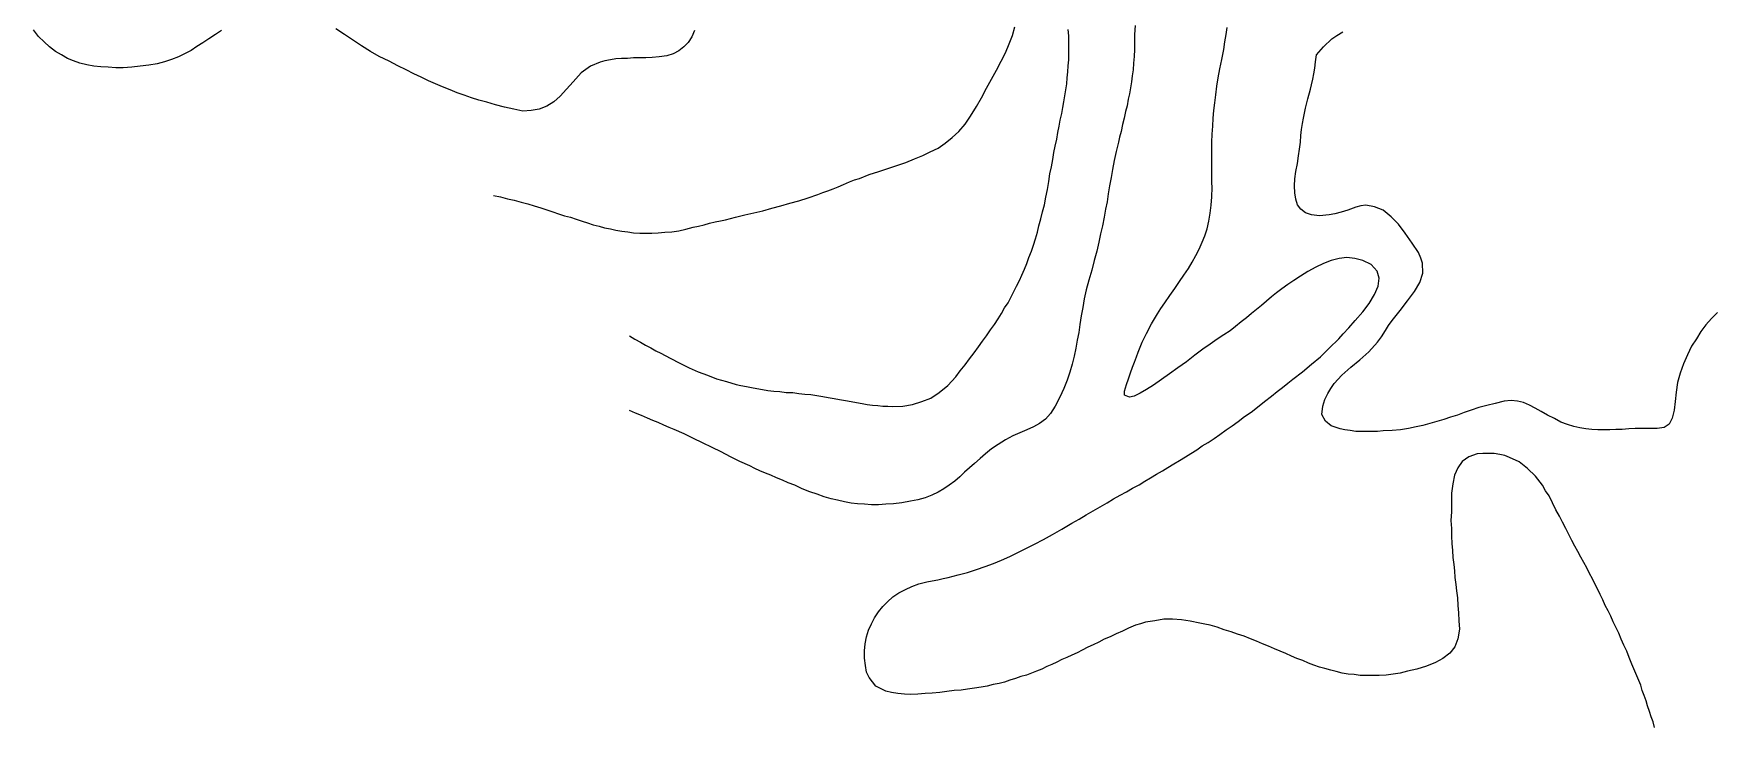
# Model space of a CAD drawing. Header units: inches. Extents: x 401374 to 405300, y 6332180 to 6336621.
# Drawn here: x 402727 to 403064.2, y 6333566.6 to 6333705.5 of the extents above; entities that cross this region are included whole.
import ezdxf

# ---------------------------------------------------------------- set-up
doc = ezdxf.new("R2010")
doc.units = ezdxf.units.IN
doc.header["$MEASUREMENT"] = 0

msp = doc.modelspace()

# ---------------------------------------------------------------- linework, layer by layer
for points in [[(402764.7, 6333706.1), (402763.5, 6333705.3), (402762.2, 6333704.4), (402761, 6333703.6), (402759.8, 6333702.9), (402758.6, 6333702.1), (402757.3, 6333701.4), (402756.1, 6333700.8), (402754.7, 6333700.3), (402753.3, 6333699.8), (402751.8, 6333699.4), (402750.1, 6333699.1), (402748.4, 6333698.9), (402746.7, 6333698.7), (402745, 6333698.6), (402743.5, 6333698.6), (402742, 6333698.7), (402740.5, 6333698.8), (402739.1, 6333698.9), (402737.7, 6333699.2), (402736.3, 6333699.5), (402735, 6333700), (402733.8, 6333700.5), (402732.6, 6333701.2), (402731.4, 6333701.9), (402730.2, 6333702.8), (402729.1, 6333703.8), (402728, 6333704.9), (402727, 6333706.2)], [(402859.7, 6333706.1), (402859.1, 6333704.8), (402858.4, 6333703.7), (402857.5, 6333702.8), (402856.5, 6333702), (402855.4, 6333701.4), (402854.1, 6333701), (402852.6, 6333700.8), (402851.2, 6333700.7), (402849.9, 6333700.6), (402848.6, 6333700.6), (402847.4, 6333700.6), (402846.2, 6333700.5), (402845, 6333700.5), (402843.9, 6333700.4), (402842.8, 6333700.2), (402841.7, 6333700), (402840.7, 6333699.7), (402838.8, 6333698.9), (402836.9, 6333697.6), (402835.3, 6333695.8), (402834, 6333694.3), (402832.7, 6333692.9), (402831.4, 6333691.8), (402830, 6333690.9), (402828.5, 6333690.3), (402826.9, 6333690), (402825.2, 6333689.9), (402823.4, 6333690.3), (402821.5, 6333690.7), (402819.7, 6333691.2), (402818, 6333691.7), (402816.4, 6333692.1), (402814.9, 6333692.6), (402813.4, 6333693.1), (402812, 6333693.6), (402810.6, 6333694.2), (402809.1, 6333694.8), (402807.7, 6333695.4), (402806.3, 6333696), (402804.8, 6333696.7), (402803.3, 6333697.4), (402801.8, 6333698.2), (402800.1, 6333699), (402798.4, 6333699.9), (402796.4, 6333700.9), (402794.6, 6333701.9), (402792.8, 6333703), (402791, 6333704.2), (402789.4, 6333705.3), (402787.7, 6333706.4)], [(402819.3, 6333673), (402820.7, 6333672.7), (402822.1, 6333672.3), (402823.5, 6333672), (402824.9, 6333671.6), (402826.2, 6333671.3), (402827.5, 6333670.9), (402828.8, 6333670.5), (402830, 6333670.1), (402831.2, 6333669.7), (402832.4, 6333669.3), (402833.6, 6333668.9), (402834.8, 6333668.6), (402835.9, 6333668.2), (402837.1, 6333667.8), (402838.2, 6333667.5), (402839.3, 6333667.1), (402840.5, 6333666.8), (402841.6, 6333666.5), (402842.8, 6333666.3), (402843.9, 6333666), (402845.1, 6333665.8), (402846.3, 6333665.7), (402847.4, 6333665.5), (402848.7, 6333665.4), (402849.9, 6333665.4), (402851.1, 6333665.4), (402852.4, 6333665.5), (402853.7, 6333665.6), (402855.1, 6333665.7), (402856.5, 6333665.9), (402857.9, 6333666.2), (402859.4, 6333666.6), (402860.5, 6333666.8), (402861.6, 6333667.1), (402862.7, 6333667.4), (402863.8, 6333667.7), (402864.9, 6333667.9), (402865.9, 6333668.1), (402867.9, 6333668.6), (402869.8, 6333669.1), (402871.6, 6333669.5), (402873.4, 6333669.9), (402875.2, 6333670.4), (402877, 6333670.9), (402878.8, 6333671.4), (402880.6, 6333671.9), (402882.5, 6333672.5), (402884.4, 6333673.2), (402885.4, 6333673.6), (402886.4, 6333673.9), (402887.5, 6333674.3), (402888.5, 6333674.7), (402889.6, 6333675.2), (402890.8, 6333675.7), (402891.8, 6333676.1), (402892.8, 6333676.4), (402894.7, 6333677.2), (402896.7, 6333677.8), (402898.5, 6333678.4), (402900.3, 6333679), (402902.1, 6333679.6), (402903.8, 6333680.3), (402905.5, 6333681), (402907, 6333681.7), (402908.6, 6333682.5), (402910, 6333683.5), (402911.4, 6333684.6), (402912.7, 6333685.8), (402914, 6333687.3), (402915.1, 6333688.9), (402916.3, 6333690.8), (402917.3, 6333692.6), (402918.3, 6333694.5), (402919.3, 6333696.3), (402920.3, 6333698.1), (402921.2, 6333699.9), (402922.1, 6333701.6), (402922.8, 6333703.4), (402923.5, 6333705.1), (402924, 6333706.8)], [(402948.1, 6333707.1), (402948, 6333705.3), (402948, 6333703.8), (402948, 6333702.3), (402947.9, 6333700.9), (402947.8, 6333699.5), (402947.7, 6333698.2), (402947.5, 6333697), (402947.4, 6333695.8), (402947.2, 6333694.6), (402947, 6333693.4), (402946.7, 6333692.3), (402946.5, 6333691), (402946.2, 6333689.8), (402945.9, 6333688.5), (402945.6, 6333687.2), (402945.3, 6333685.8), (402945, 6333684.7), (402944.8, 6333683.7), (402944.3, 6333681.8), (402943.9, 6333680), (402943.6, 6333678.2), (402943.3, 6333676.6), (402943, 6333674.9), (402942.7, 6333673.3), (402942.5, 6333671.7), (402942.2, 6333670.2), (402941.9, 6333668.6), (402941.6, 6333666.9), (402941.2, 6333665.3), (402940.8, 6333663.6), (402940.4, 6333661.8), (402939.9, 6333659.9), (402939.4, 6333658), (402938.8, 6333656), (402938.3, 6333654), (402937.9, 6333652.2), (402937.6, 6333650.5), (402937.3, 6333648.8), (402937, 6333647.1), (402936.8, 6333645.5), (402936.5, 6333643.9), (402936.2, 6333642.3), (402935.9, 6333640.7), (402935.5, 6333639.1), (402935, 6333637.5), (402934.5, 6333635.9), (402933.8, 6333634.2), (402933, 6333632.5), (402932.1, 6333630.7), (402931.1, 6333629.2), (402930.1, 6333628.1), (402928.9, 6333627.2), (402927.7, 6333626.5), (402926.4, 6333625.9), (402925, 6333625.3), (402923.6, 6333624.7), (402922.1, 6333623.9), (402920.6, 6333623), (402919.3, 6333622.1), (402918.1, 6333621.1), (402917, 6333620.2), (402915.9, 6333619.2), (402914.9, 6333618.3), (402913.9, 6333617.4), (402912.9, 6333616.5), (402911.9, 6333615.6), (402910.8, 6333614.8), (402909.7, 6333614.1), (402908.6, 6333613.4), (402907.3, 6333612.8), (402906, 6333612.3), (402904.5, 6333611.9), (402903, 6333611.6), (402901.3, 6333611.3), (402899.6, 6333611.1), (402898.1, 6333611), (402896.6, 6333610.9), (402895.2, 6333610.9), (402893.8, 6333611), (402892.4, 6333611.1), (402891.1, 6333611.2), (402889.8, 6333611.5), (402888.4, 6333611.8), (402887.1, 6333612.1), (402885.7, 6333612.5), (402884.3, 6333613), (402882.8, 6333613.5), (402881.3, 6333614.1), (402879.8, 6333614.8), (402878.5, 6333615.3), (402877.3, 6333615.8), (402876.1, 6333616.3), (402875, 6333616.8), (402873.9, 6333617.2), (402872.8, 6333617.7), (402871.8, 6333618.2), (402870.8, 6333618.7), (402868.8, 6333619.6), (402866.9, 6333620.5), (402865, 6333621.5), (402863.2, 6333622.4), (402861.3, 6333623.3), (402859.5, 6333624.2), (402857.6, 6333625.1), (402855.6, 6333626), (402854.6, 6333626.4), (402853.5, 6333626.9), (402852.4, 6333627.4), (402851.3, 6333627.8), (402850.2, 6333628.3), (402849, 6333628.8), (402847.8, 6333629.3), (402846.6, 6333629.8)], [(402846.6, 6333644.8), (402847.7, 6333644.1), (402848.8, 6333643.5), (402849.8, 6333642.9), (402850.9, 6333642.4), (402851.9, 6333641.8), (402852.9, 6333641.3), (402854.8, 6333640.3), (402856.7, 6333639.3), (402858.6, 6333638.4), (402860.4, 6333637.6), (402862.3, 6333636.9), (402864.1, 6333636.2), (402866.1, 6333635.6), (402868, 6333635), (402869, 6333634.8), (402870.1, 6333634.6), (402871.1, 6333634.4), (402872.2, 6333634.2), (402873.3, 6333634), (402874.4, 6333633.8), (402875.6, 6333633.7), (402876.8, 6333633.6), (402878.1, 6333633.4), (402879.4, 6333633.4), (402880.6, 6333633.2), (402881.8, 6333633.1), (402883, 6333633), (402884.2, 6333632.8), (402885.4, 6333632.6), (402886.5, 6333632.4), (402887.7, 6333632.2), (402888.8, 6333632), (402890, 6333631.8), (402891.1, 6333631.6), (402892.2, 6333631.4), (402893.3, 6333631.2), (402894.3, 6333631), (402895.4, 6333630.9), (402896.5, 6333630.8), (402897.5, 6333630.7), (402898.5, 6333630.7), (402899.5, 6333630.6), (402901.5, 6333630.7), (402903.4, 6333631), (402905.3, 6333631.6), (402907.1, 6333632.3), (402908.8, 6333633.4), (402910.5, 6333634.8), (402912.1, 6333636.6), (402913, 6333637.8), (402914, 6333639), (402914.9, 6333640.2), (402915.8, 6333641.4), (402916.7, 6333642.6), (402917.5, 6333643.7), (402918.3, 6333644.8), (402919.1, 6333646), (402919.9, 6333647.1), (402920.6, 6333648.2), (402921.3, 6333649.3), (402921.9, 6333650.4), (402922.6, 6333651.4), (402923.2, 6333652.5), (402923.8, 6333653.7), (402924.3, 6333654.8), (402924.9, 6333655.9), (402925.4, 6333657), (402925.9, 6333658.2), (402926.4, 6333659.3), (402926.8, 6333660.5), (402927.3, 6333661.8), (402927.7, 6333663), (402928.1, 6333664.3), (402928.5, 6333665.6), (402928.8, 6333666.9), (402929.2, 6333668.3), (402929.5, 6333669.7), (402929.9, 6333671.1), (402930.2, 6333672.6), (402930.5, 6333674.2), (402930.8, 6333675.8), (402931, 6333677.3), (402931.3, 6333678.7), (402931.6, 6333680.2), (402931.8, 6333681.6), (402932.1, 6333682.9), (402932.4, 6333684.3), (402932.6, 6333685.6), (402932.9, 6333686.9), (402933.1, 6333688.1), (402933.4, 6333689.4), (402933.6, 6333690.6), (402933.8, 6333691.8), (402934, 6333693), (402934.2, 6333694.2), (402934.4, 6333695.4), (402934.5, 6333696.6), (402934.6, 6333697.8), (402934.7, 6333699), (402934.8, 6333700.2), (402934.8, 6333701.4), (402934.8, 6333702.6), (402934.8, 6333703.8), (402934.8, 6333705), (402934.7, 6333706.3)], [(402948.2, 6333586.7), (402946.8, 6333586.1), (402945.6, 6333585.5), (402944.3, 6333585), (402943.1, 6333584.4), (402941.9, 6333583.9), (402940.8, 6333583.3), (402939.7, 6333582.8), (402938.6, 6333582.3), (402937.5, 6333581.7), (402936.5, 6333581.2), (402935.4, 6333580.7), (402934.4, 6333580.2), (402933.4, 6333579.8), (402932.4, 6333579.3), (402931.4, 6333578.8), (402930.4, 6333578.4), (402929.4, 6333577.9), (402928.3, 6333577.5), (402927.3, 6333577.1), (402926.3, 6333576.7), (402925.2, 6333576.4), (402924.1, 6333576), (402923, 6333575.7), (402921.9, 6333575.3), (402920.8, 6333575), (402919.6, 6333574.8), (402918.4, 6333574.5), (402917.2, 6333574.3), (402915.9, 6333574.1), (402914.5, 6333573.9), (402913.2, 6333573.7), (402911.8, 6333573.6), (402910.3, 6333573.4), (402908.9, 6333573.2), (402907.4, 6333573.1), (402906, 6333573), (402904.5, 6333572.9), (402903.1, 6333572.8), (402901.8, 6333572.9), (402900.5, 6333573), (402899.2, 6333573.2), (402898.1, 6333573.5), (402896.1, 6333574.5), (402894.7, 6333576.2), (402894.2, 6333577.3), (402894, 6333578.6), (402893.8, 6333580.1), (402893.8, 6333581.6), (402893.9, 6333583), (402894.2, 6333584.4), (402894.6, 6333585.7), (402895.2, 6333587), (402895.8, 6333588.2), (402896.6, 6333589.4), (402897.5, 6333590.5), (402898.4, 6333591.4), (402899.5, 6333592.4), (402900.7, 6333593.2), (402902, 6333593.9), (402903.3, 6333594.5), (402904.7, 6333595), (402906.3, 6333595.4), (402907.4, 6333595.6), (402908.5, 6333595.8), (402909.6, 6333596.1), (402910.6, 6333596.3), (402912.6, 6333596.8), (402914.5, 6333597.3), (402916.3, 6333597.9), (402918, 6333598.5), (402919.7, 6333599.1), (402921.3, 6333599.8), (402923, 6333600.5), (402924.6, 6333601.3), (402926.2, 6333602.1), (402927.9, 6333603), (402929.7, 6333603.9), (402931.5, 6333604.9), (402933.4, 6333606), (402935.4, 6333607.2), (402936.9, 6333608), (402938.3, 6333608.9), (402939.7, 6333609.7), (402941.1, 6333610.5), (402942.5, 6333611.3), (402943.8, 6333612.1), (402945.1, 6333612.8), (402946.4, 6333613.5), (402947.6, 6333614.2), (402948.9, 6333614.9), (402950.1, 6333615.6), (402951.2, 6333616.3), (402952.4, 6333617), (402953.6, 6333617.7), (402954.7, 6333618.4), (402955.9, 6333619.1), (402957, 6333619.8), (402958.2, 6333620.5), (402959.3, 6333621.2), (402960.5, 6333621.9), (402961.6, 6333622.7), (402962.8, 6333623.4), (402964, 6333624.2), (402965.1, 6333625), (402966.4, 6333625.9), (402967.6, 6333626.7), (402968.8, 6333627.6), (402970.1, 6333628.6), (402971.4, 6333629.5), (402972.7, 6333630.5), (402974.1, 6333631.6), (402975.5, 6333632.7), (402976.6, 6333633.6), (402977.7, 6333634.4), (402978.8, 6333635.3), (402979.8, 6333636.1), (402981.7, 6333637.6), (402983.5, 6333639.1), (402985.3, 6333640.6), (402987.1, 6333642.3), (402989, 6333644.2), (402989.9, 6333645.2), (402991, 6333646.4), (402992.3, 6333647.9), (402993.8, 6333649.6), (402995.1, 6333651.3), (402996.2, 6333653.1), (402996.9, 6333654.8), (402997.1, 6333656.4), (402996.7, 6333657.8), (402995.5, 6333659.1), (402993.8, 6333659.9), (402992.2, 6333660.3), (402990.6, 6333660.5), (402989.1, 6333660.3), (402987.5, 6333659.9), (402985.9, 6333659.3), (402984.4, 6333658.6), (402982.8, 6333657.7), (402981.3, 6333656.8), (402980, 6333655.9), (402978.8, 6333655.1), (402977.6, 6333654.2), (402976.5, 6333653.4), (402975.5, 6333652.6), (402973.5, 6333650.9), (402971.5, 6333649.3), (402970.5, 6333648.4), (402969.4, 6333647.6), (402968.3, 6333646.7), (402967.2, 6333645.8), (402965.9, 6333645), (402964.6, 6333644.1), (402963.2, 6333643.1), (402961.7, 6333642.1), (402960.1, 6333640.9), (402958.4, 6333639.6), (402956.7, 6333638.4), (402955, 6333637.2), (402953.4, 6333636), (402951.8, 6333634.9), (402950.4, 6333634), (402949.1, 6333633.3), (402947.9, 6333632.7), (402947, 6333632.5), (402946, 6333632.9), (402946, 6333633.7), (402946.4, 6333635), (402946.8, 6333636.2), (402947.2, 6333637.4), (402947.6, 6333638.5), (402948, 6333639.5), (402948.4, 6333640.6), (402948.7, 6333641.5), (402949.5, 6333643.5), (402950.4, 6333645.3), (402951.4, 6333647.2), (402952.6, 6333649.2), (402953.3, 6333650.3), (402954.1, 6333651.4), (402955.1, 6333652.9), (402956.1, 6333654.3), (402957, 6333655.7), (402957.9, 6333657), (402958.8, 6333658.3), (402959.6, 6333659.6), (402960.3, 6333660.9), (402961, 6333662.2), (402961.6, 6333663.6), (402962.1, 6333664.9), (402962.6, 6333666.3), (402962.9, 6333667.8), (402963.2, 6333669.4), (402963.4, 6333671), (402963.5, 6333672.7), (402963.6, 6333674.6), (402963.5, 6333675.6), (402963.5, 6333676.6), (402963.5, 6333678.5), (402963.5, 6333680.3), (402963.5, 6333682), (402963.5, 6333683.7), (402963.6, 6333685.3), (402963.7, 6333686.9), (402963.8, 6333688.5), (402963.9, 6333690), (402964.1, 6333691.6), (402964.3, 6333693.2), (402964.5, 6333694.9), (402964.8, 6333696.6), (402965.1, 6333698.4), (402965.5, 6333700.3), (402965.9, 6333702.3), (402966.1, 6333703.8), (402966.4, 6333705.3), (402966.6, 6333706.7)], [(402984.5, 6333701.2), (402985.9, 6333702.8), (402987.6, 6333704.4), (402988.6, 6333705.1), (402989.8, 6333705.8)], [(403065, 6333649.5), (403063.8, 6333648.3), (403062.7, 6333647), (403061.7, 6333645.7), (403060.8, 6333644.2), (403059.8, 6333642.7), (403059, 6333641), (403058.2, 6333639.2), (403057.5, 6333637.3), (403057, 6333635.4), (403056.7, 6333633.5), (403056.5, 6333631.6), (403056.3, 6333629.9), (403055.9, 6333628.3), (403055.3, 6333627.1), (403054.3, 6333626.4), (403052.9, 6333626.2), (403051.3, 6333626.2), (403049.9, 6333626.2), (403048.5, 6333626.2), (403047.2, 6333626.1), (403045.9, 6333626), (403044.6, 6333626), (403043.4, 6333625.9), (403042.2, 6333625.9), (403041, 6333625.9), (403039.8, 6333626), (403038.6, 6333626.1), (403037.4, 6333626.3), (403036.2, 6333626.6), (403034.9, 6333627), (403033.6, 6333627.5), (403032.3, 6333628.2), (403030.9, 6333628.9), (403029.6, 6333629.6), (403028.4, 6333630.3), (403027.3, 6333630.9), (403026.1, 6333631.4), (403024.9, 6333631.7), (403023.6, 6333631.8), (403022.2, 6333631.7), (403020.4, 6333631.2), (403018.7, 6333630.8), (403017.1, 6333630.4), (403015.6, 6333629.9), (403014.2, 6333629.4), (403012.8, 6333628.9), (403011.4, 6333628.5), (403010.1, 6333628), (403008.7, 6333627.6), (403007.3, 6333627.2), (403005.9, 6333626.8), (403004.5, 6333626.5), (403003, 6333626.2), (403001.4, 6333625.9), (402999.7, 6333625.8), (402997.9, 6333625.7), (402996.8, 6333625.6), (402995.7, 6333625.6), (402994.6, 6333625.6), (402993.5, 6333625.6), (402992.4, 6333625.6), (402991.3, 6333625.8), (402990.2, 6333625.9), (402989.3, 6333626.1), (402987.5, 6333626.7), (402986.3, 6333627.7), (402985.6, 6333629), (402985.8, 6333630.7), (402986.2, 6333632), (402986.8, 6333633.2), (402987.4, 6333634.2), (402988.1, 6333635.2), (402989.6, 6333636.9), (402991.4, 6333638.5), (402993.2, 6333640), (402995, 6333641.6), (402996.8, 6333643.5), (402997.6, 6333644.6), (402998.4, 6333645.9), (402999, 6333646.9), (402999.7, 6333647.9), (403001.3, 6333649.9), (403002.8, 6333651.8), (403004.2, 6333653.7), (403005.3, 6333655.5), (403005.9, 6333657.4), (403005.8, 6333659.4), (403005.5, 6333660.4), (403005, 6333661.5), (403003.7, 6333663.4), (403002.3, 6333665.4), (403001, 6333667.2), (402999.5, 6333668.7), (402997.9, 6333670), (402996.2, 6333670.7), (402994.4, 6333671), (402993.4, 6333670.9), (402992.4, 6333670.6), (402990.8, 6333670), (402989.5, 6333669.6), (402988.2, 6333669.3), (402987.1, 6333669.1), (402985.1, 6333668.9), (402983.5, 6333669.1), (402982.3, 6333669.5), (402981.4, 6333670.2), (402980.7, 6333671.1), (402980.4, 6333672.2), (402980.2, 6333673.5), (402980.1, 6333674.9), (402980.2, 6333676.3), (402980.4, 6333677.8), (402980.7, 6333679.4), (402980.9, 6333680.9), (402981.1, 6333682.3), (402981.3, 6333683.7), (402981.4, 6333685), (402981.5, 6333686.2), (402981.7, 6333687.4), (402981.9, 6333688.5), (402982.3, 6333690.5), (402982.8, 6333692.4), (402983.3, 6333694.3), (402983.5, 6333695.2), (402983.8, 6333696.3), (402984, 6333697.4), (402984.2, 6333698.5), (402984.3, 6333699.8), (402984.5, 6333701.2)], [(403052.4, 6333566.2), (403052.1, 6333567.3), (403051.7, 6333568.3), (403051.4, 6333569.4), (403051, 6333570.5), (403050.7, 6333571.5), (403050.3, 6333572.6), (403049.9, 6333573.6), (403049.6, 6333574.7), (403049, 6333576.1), (403048.4, 6333577.5), (403047.8, 6333578.9), (403047.3, 6333580.2), (403046.8, 6333581.5), (403046.2, 6333582.7), (403045.7, 6333583.9), (403045.2, 6333585.1), (403044.6, 6333586.3), (403044.1, 6333587.4), (403043.6, 6333588.5), (403043.1, 6333589.6), (403042.5, 6333590.7), (403042, 6333591.8), (403041.5, 6333592.9), (403041, 6333593.9), (403040.4, 6333595), (403039.9, 6333596), (403039.3, 6333597.1), (403038.8, 6333598.2), (403038.2, 6333599.3), (403037.6, 6333600.4), (403037, 6333601.5), (403036.4, 6333602.6), (403035.8, 6333603.7), (403035.2, 6333604.9), (403034.6, 6333606.1), (403033.9, 6333607.4), (403033.3, 6333608.6), (403032.6, 6333609.9), (403031.9, 6333611.3), (403031.2, 6333612.7), (403030.5, 6333613.7), (403029.9, 6333614.8), (403028.5, 6333616.6), (403026.9, 6333618.2), (403025.2, 6333619.5), (403023.3, 6333620.4), (403022.3, 6333620.8), (403021.3, 6333621), (403020.2, 6333621.2), (403019.1, 6333621.2), (403017.9, 6333621.2), (403016.8, 6333621.1), (403015.1, 6333620.5), (403013.8, 6333619.6), (403012.9, 6333618.3), (403012.2, 6333616.8), (403011.9, 6333615.1), (403011.6, 6333613.2), (403011.6, 6333611.3), (403011.6, 6333609.5), (403011.5, 6333607.7), (403011.6, 6333606.1), (403011.6, 6333604.6), (403011.7, 6333603.1), (403011.8, 6333601.7), (403011.9, 6333600.3), (403012.1, 6333598.9), (403012.2, 6333597.6), (403012.3, 6333596.3), (403012.5, 6333594.9), (403012.6, 6333593.6), (403012.8, 6333592.2), (403012.9, 6333590.7), (403013, 6333589.2), (403013.1, 6333587.6), (403013.2, 6333585.9), (403012.9, 6333584), (403012.3, 6333582.4), (403011.3, 6333581.1), (403009.9, 6333580), (403008.4, 6333579.2), (403006.6, 6333578.5), (403004.7, 6333577.9), (403002.8, 6333577.5), (403001.3, 6333577.1), (402999.9, 6333576.9), (402998.5, 6333576.7), (402997.1, 6333576.6), (402995.8, 6333576.6), (402994.5, 6333576.6), (402993.3, 6333576.6), (402992.1, 6333576.8), (402990.9, 6333576.9), (402989.7, 6333577.1), (402988.5, 6333577.4), (402987.4, 6333577.7), (402986.2, 6333578), (402985.1, 6333578.3), (402984, 6333578.7), (402982.9, 6333579.1), (402981.8, 6333579.6), (402980.6, 6333580), (402979.5, 6333580.5), (402978.4, 6333581), (402977.2, 6333581.5), (402976.1, 6333582), (402974.9, 6333582.5), (402973.7, 6333583), (402972.5, 6333583.5), (402971.3, 6333584), (402970, 6333584.5), (402968.7, 6333584.9), (402967.4, 6333585.4), (402966, 6333585.8), (402964.6, 6333586.3), (402963.2, 6333586.7), (402962.1, 6333586.9), (402961.1, 6333587.1), (402959.2, 6333587.5), (402957.4, 6333587.8), (402955.6, 6333587.9), (402953.9, 6333587.9), (402952.1, 6333587.6), (402950.2, 6333587.3), (402949.2, 6333587), (402948.2, 6333586.7)]]:
    msp.add_lwpolyline(points)

doc.saveas('drawing.dxf')
